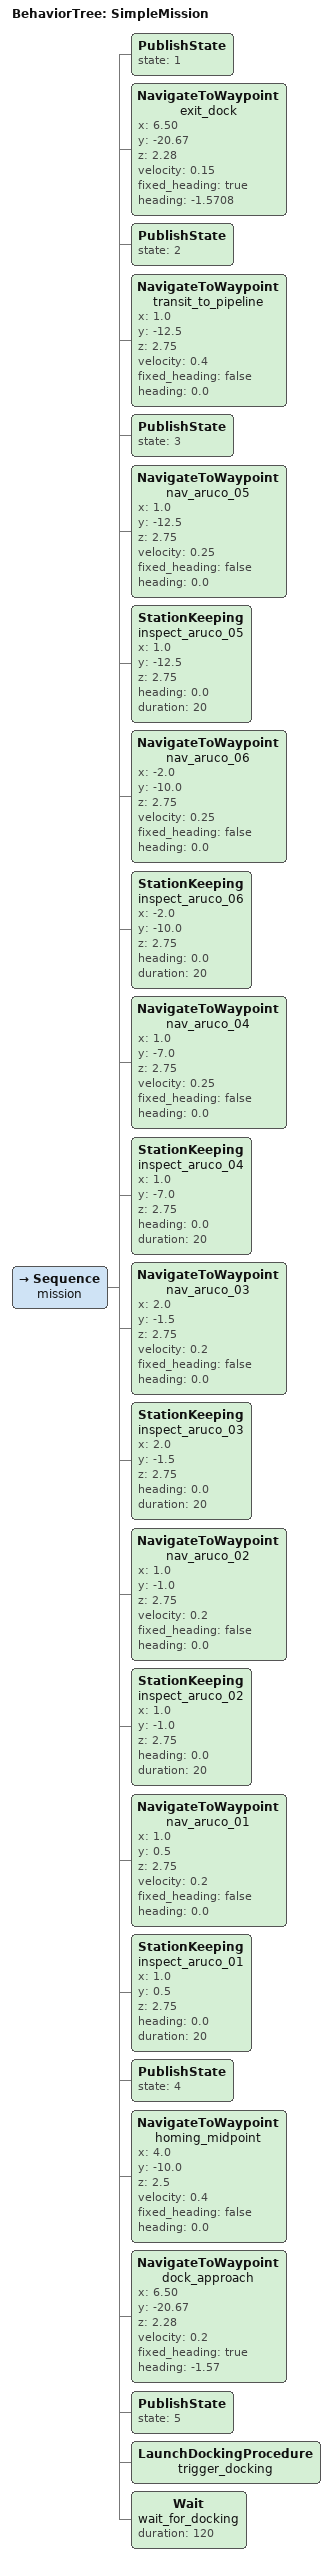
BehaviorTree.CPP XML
<?xml version="1.0" encoding="UTF-8"?>
<root BTCPP_format="4" main_tree_to_execute="SimpleMission">
  <BehaviorTree ID="SimpleMission">
    <Sequence name="mission">

      <!-- ── 1. UNDOCKING ─────────────────────────────────────────── -->
      <PublishState state="1"/>
      <NavigateToWaypoint name="exit_dock"
                          x="6.50" y="-20.67" z="2.28"
                          velocity="0.15" fixed_heading="true" heading="-1.5708"/>

      <!-- ── 2. TRANSIT TO PIPELINE ──────────────────────────────── -->
      <PublishState state="2"/>
      <NavigateToWaypoint name="transit_to_pipeline"
                          x="1.0" y="-12.5" z="2.75"
                          velocity="0.4" fixed_heading="false" heading="0.0"/>

      <!-- ── 3. PIPELINE INSPECTION ──────────────────────────────── -->
      <PublishState state="3"/>

      <NavigateToWaypoint name="nav_aruco_05"
                          x="1.0" y="-12.5" z="2.75"
                          velocity="0.25" fixed_heading="false" heading="0.0"/>
      <StationKeeping name="inspect_aruco_05"
                      x="1.0" y="-12.5" z="2.75"
                      heading="0.0" duration="20"/>

      <NavigateToWaypoint name="nav_aruco_06"
                          x="-2.0" y="-10.0" z="2.75"
                          velocity="0.25" fixed_heading="false" heading="0.0"/>
      <StationKeeping name="inspect_aruco_06"
                      x="-2.0" y="-10.0" z="2.75"
                      heading="0.0" duration="20"/>

      <NavigateToWaypoint name="nav_aruco_04"
                          x="1.0" y="-7.0" z="2.75"
                          velocity="0.25" fixed_heading="false" heading="0.0"/>
      <StationKeeping name="inspect_aruco_04"
                      x="1.0" y="-7.0" z="2.75"
                      heading="0.0" duration="20"/>

      <NavigateToWaypoint name="nav_aruco_03"
                          x="2.0" y="-1.5" z="2.75"
                          velocity="0.2" fixed_heading="false" heading="0.0"/>
      <StationKeeping name="inspect_aruco_03"
                      x="2.0" y="-1.5" z="2.75"
                      heading="0.0" duration="20"/>

      <NavigateToWaypoint name="nav_aruco_02"
                          x="1.0" y="-1.0" z="2.75"
                          velocity="0.2" fixed_heading="false" heading="0.0"/>
      <StationKeeping name="inspect_aruco_02"
                      x="1.0" y="-1.0" z="2.75"
                      heading="0.0" duration="20"/>

      <NavigateToWaypoint name="nav_aruco_01"
                          x="1.0" y="0.5" z="2.75"
                          velocity="0.2" fixed_heading="false" heading="0.0"/>
      <StationKeeping name="inspect_aruco_01"
                      x="1.0" y="0.5" z="2.75"
                      heading="0.0" duration="20"/>

      <!-- ── 4. HOMING ────────────────────────────────────────────── -->
      <PublishState state="4"/>

      <NavigateToWaypoint name="homing_midpoint"
                          x="4.0" y="-10.0" z="2.5"
                          velocity="0.4" fixed_heading="false" heading="0.0"/>
      <NavigateToWaypoint name="dock_approach"
                          x="6.50" y="-20.67" z="2.28"
                          velocity="0.2" fixed_heading="true" heading="-1.57"/>

      <!-- ── 5. DOCKING ───────────────────────────────────────────── -->
      <PublishState state="5"/>
      <LaunchDockingProcedure name="trigger_docking"/>
      <Wait name="wait_for_docking" duration="120"/>

    </Sequence>
  </BehaviorTree>
</root>
